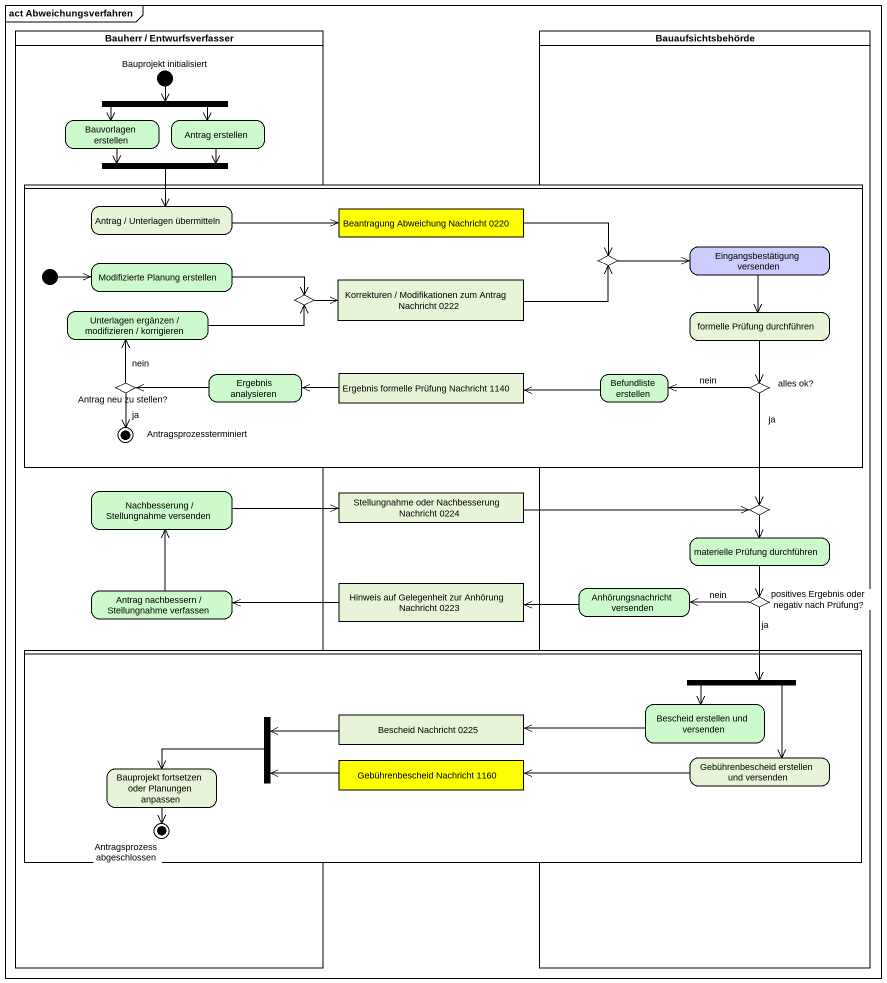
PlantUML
@startuml
mainframe act Abweichungsverfahren
hide empty description
state "Bauherr / Entwurfsverfasser" as Bauherr_Entwurfsverfasser <<partition>> {
  state fork1 <<fork>>
  state "Bauprojekt initialisiert" as Bauprojekt_initialisiert <<start>>
  state "Bauvorlagen erstellen" as Bauvorlagen_erstellen #CCFACC
  state "Antrag erstellen" as Antrag_erstellen #CCFACC
  state fork2 <<join>>
  state "Nachbesserung / Stellungnahme versenden" as Nachbesserung_Stellungnahme #CCFACC
  state "Antrag nachbessern / Stellungnahme verfassen" as Antrag_nachbessern #CCFACC
}
state Bauaufsichtsbehörde <<partition>> {
  state choice3 <<choice>>
  state "materielle Prüfung durchführen" as materielle_Prüfung #CCFACC
  state "Anhörungsnachricht versenden" as Anhörungsnachricht_versenden #CCFACC
  state "positives Ergebnis oder negativ nach Prüfung?" as positives_Ergebnis_oder <<choice>>
}
state " " as lane1 <<partition>> {
  state "Antrag / Unterlagen übermitteln" as Antrag_Unterlagen
  state "Beantragung Abweichung Nachricht 0220" as Beantragung_Abweichung <<object>> #FFFF00
  state choice1 <<choice>>
  state "Eingangsbestätigung versenden" as Eingangsbestätigung #CCCCFF
  state "Modifizierte Planung erstellen" as Modifizierte_Planung #CCFACC
  state choice2 <<choice>>
  state "Korrekturen / Modifikationen zum Antrag Nachricht 0222" as Korrekturen_Modifikationen <<object>>
  state "Unterlagen ergänzen / modifizieren / korrigieren" as Unterlagen_ergänzen #CCFACC
  state "formelle Prüfung durchführen" as formelle_Prüfung_durchführen
  state "Ergebnis analysieren" as Ergebnis_analysieren #CCFACC
  state "Ergebnis formelle Prüfung Nachricht 1140" as Ergebnis_formelle_Prüfung <<object>>
  state "Befundliste erstellen" as Befundliste_erstellen #CCFACC
  state "Antrag neu zu stellen?" as Antrag_neu_zu_stellen <<choice>>
  state "alles ok?" as alles_ok <<choice>>
  state Antragsprozessterminiert <<end>>
  [*] -right-> Modifizierte_Planung
}
state "Stellungnahme oder Nachbesserung Nachricht 0224" as Stellungnahme_oder <<object>>
state "Hinweis auf Gelegenheit zur Anhörung Nachricht 0223" as Hinweis_auf_Gelegenheit_zur <<object>>
state " " as lane2 <<partition>> {
  state fork3 <<fork>>
  state fork4 <<join>>
  state "Bescheid Nachricht 0225" as Bescheid_Nachricht_0225 <<object>>
  state "Bescheid erstellen und versenden" as Bescheid_erstellen_und #CCFACC
  state "Gebührenbescheid Nachricht 1160" as Gebührenbescheid_Nachricht <<object>> #FFFF00
  state "Gebührenbescheid erstellen und versenden" as Gebührenbescheid_erstellen
  state "Bauprojekt fortsetzen oder Planungen anpassen" as Bauprojekt_fortsetzen_oder
  state "Antragsprozess abgeschlossen" as Antragsprozess_abgeschlossen <<end>>
}
fork1 -left-> Bauvorlagen_erstellen
fork1 -right-> Antrag_erstellen
Bauprojekt_initialisiert --> fork1
Bauvorlagen_erstellen -right-> fork2
Antrag_erstellen -left-> fork2
fork2 --> Antrag_Unterlagen
Antrag_Unterlagen -right-> Beantragung_Abweichung
Beantragung_Abweichung -right-> choice1
choice1 -right-> Eingangsbestätigung
Eingangsbestätigung --> formelle_Prüfung_durchführen
Modifizierte_Planung -right-> choice2
choice2 -right-> Korrekturen_Modifikationen
Korrekturen_Modifikationen -right-> choice1
Unterlagen_ergänzen -right-> choice2
formelle_Prüfung_durchführen --> alles_ok
Ergebnis_analysieren -left-> Antrag_neu_zu_stellen
Ergebnis_formelle_Prüfung -left-> Ergebnis_analysieren
Befundliste_erstellen -left-> Ergebnis_formelle_Prüfung
Antrag_neu_zu_stellen -up-> Unterlagen_ergänzen : nein
Antrag_neu_zu_stellen --> Antragsprozessterminiert : ja
alles_ok -left-> Befundliste_erstellen : nein
alles_ok --> choice3 : ja
Nachbesserung_Stellungnahme -right-> Stellungnahme_oder
Stellungnahme_oder -right-> choice3
choice3 --> materielle_Prüfung
materielle_Prüfung --> positives_Ergebnis_oder
Antrag_nachbessern -up-> Nachbesserung_Stellungnahme
Hinweis_auf_Gelegenheit_zur -left-> Antrag_nachbessern
Anhörungsnachricht_versenden -left-> Hinweis_auf_Gelegenheit_zur
positives_Ergebnis_oder -left-> Anhörungsnachricht_versenden : nein
positives_Ergebnis_oder --> fork3 : ja
fork3 --> Bescheid_erstellen_und
fork3 --> Gebührenbescheid_erstellen
fork4 -left-> Bauprojekt_fortsetzen_oder
Bescheid_Nachricht_0225 -left-> fork4
Bescheid_erstellen_und -left-> Bescheid_Nachricht_0225
Gebührenbescheid_Nachricht -left-> fork4
Gebührenbescheid_erstellen -left-> Gebührenbescheid_Nachricht
Bauprojekt_fortsetzen_oder --> Antragsprozess_abgeschlossen
@enduml
